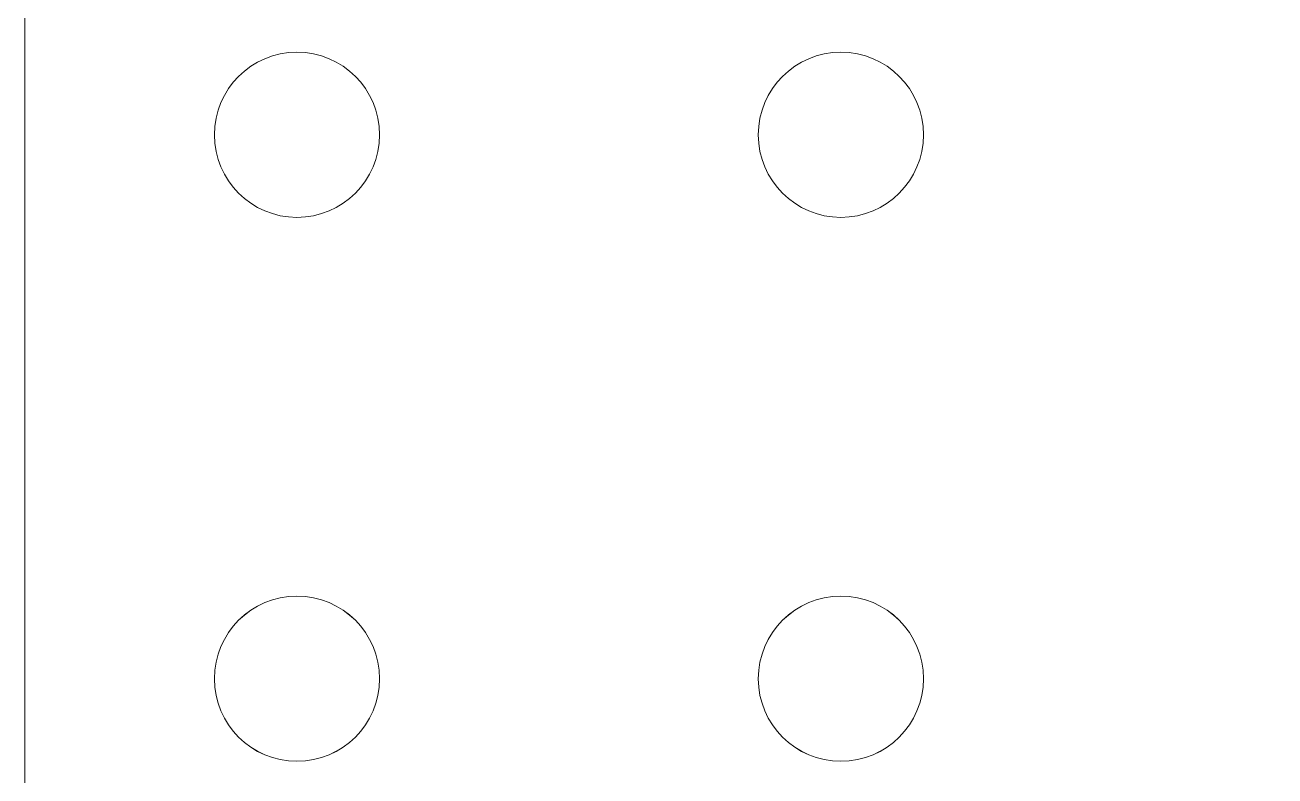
# Model space of a CAD drawing. Header units: centimetres. Extents: x -44.5 to 14.6, y -9.9 to 9.8.
# Drawn here: x -14.58 to -5.65, y -4.64 to 0.73 of the extents above; entities that cross this region are included whole.
import ezdxf

# ---------------------------------------------------------------- set-up
doc = ezdxf.new("R2010")
doc.units = ezdxf.units.CM
doc.header["$MEASUREMENT"] = 0
doc.layers.add('Layer 1', color=7, linetype='Continuous')

msp = doc.modelspace()

# ---------------------------------------------------------------- linework, layer by layer
at = {"layer": 'Layer 1', "color": 250, "lineweight": 20}
for points, knots in [([(-14.58223, -9.76841), (-14.58223, -9.76841), (4.84877, -9.76841), (4.84877, -9.76841), (4.84877, -9.76841), (4.84877, -9.76841), (4.84877, 9.66258), (4.84877, 9.66258), (4.84877, 9.66258), (4.84877, 9.66258), (-14.58223, 9.66258), (-14.58223, 9.66258), (-14.58223, 9.66258), (-14.58223, 9.66258), (-14.58223, -9.76841), (-14.58223, -9.76841), (-14.58223, -9.76841), (-14.58223, -9.76841), (-14.58223, -9.76841), (-14.58223, -9.76841)], [0, 0, 0, 0, 0.1666667, 0.1666667, 0.1666667, 0.1666667, 0.3333333, 0.3333333, 0.3333333, 0.3333333, 0.5, 0.5, 0.5, 0.5, 0.6666667, 0.6666667, 0.6666667, 0.6666667, 1, 1, 1, 1]), ([(-12.63912, 0.53558), (-12.96496, 0.53558), (-13.22911, 0.27143), (-13.22911, -0.05441), (-13.22911, -0.05441), (-13.22912, -0.38026), (-12.96496, -0.64441), (-12.63912, -0.64441), (-12.63912, -0.64441), (-12.31327, -0.64441), (-12.04912, -0.38026), (-12.04912, -0.05441), (-12.04912, -0.05441), (-12.04911, 0.27143), (-12.31327, 0.53558), (-12.63912, 0.53558)], [0, 0, 0, 0, 0.2, 0.2, 0.2, 0.2, 0.4, 0.4, 0.4, 0.4, 0.6, 0.6, 0.6, 0.6, 1, 1, 1, 1]), ([(-12.63912, 0.53558), (-12.96496, 0.53558), (-13.22911, 0.27143), (-13.22911, -0.05441), (-13.22911, -0.05441), (-13.22912, -0.38026), (-12.96496, -0.64441), (-12.63912, -0.64441), (-12.63912, -0.64441), (-12.31327, -0.64441), (-12.04912, -0.38026), (-12.04912, -0.05441), (-12.04912, -0.05441), (-12.04911, 0.27143), (-12.31327, 0.53558), (-12.63912, 0.53558)], [0, 0, 0, 0, 0.2, 0.2, 0.2, 0.2, 0.4, 0.4, 0.4, 0.4, 0.6, 0.6, 0.6, 0.6, 1, 1, 1, 1]), ([(-12.63912, 0.53558), (-12.96496, 0.53558), (-13.22911, 0.27143), (-13.22911, -0.05441), (-13.22911, -0.05441), (-13.22912, -0.38026), (-12.96496, -0.64441), (-12.63912, -0.64441), (-12.63912, -0.64441), (-12.31327, -0.64441), (-12.04912, -0.38026), (-12.04912, -0.05442), (-12.04912, -0.05442), (-12.04911, 0.27142), (-12.31327, 0.53558), (-12.63912, 0.53558)], [0, 0, 0, 0, 0.2, 0.2, 0.2, 0.2, 0.4, 0.4, 0.4, 0.4, 0.6, 0.6, 0.6, 0.6, 1, 1, 1, 1]), ([(-12.63912, 0.53558), (-12.96496, 0.53558), (-13.22911, 0.27142), (-13.22911, -0.05441), (-13.22911, -0.05441), (-13.22912, -0.38026), (-12.96496, -0.64441), (-12.63912, -0.64441), (-12.63912, -0.64441), (-12.31327, -0.64441), (-12.04912, -0.38026), (-12.04912, -0.05442), (-12.04912, -0.05442), (-12.04911, 0.27142), (-12.31327, 0.53558), (-12.63912, 0.53558)], [0, 0, 0, 0, 0.2, 0.2, 0.2, 0.2, 0.4, 0.4, 0.4, 0.4, 0.6, 0.6, 0.6, 0.6, 1, 1, 1, 1]), ([(-12.63912, 0.53557), (-12.96496, 0.53557), (-13.22911, 0.27142), (-13.22911, -0.05441), (-13.22911, -0.05441), (-13.22912, -0.38026), (-12.96496, -0.64441), (-12.63912, -0.64442), (-12.63912, -0.64442), (-12.31327, -0.64442), (-12.04912, -0.38027), (-12.04912, -0.05442), (-12.04912, -0.05442), (-12.04911, 0.27142), (-12.31327, 0.53557), (-12.63912, 0.53557)], [0, 0, 0, 0, 0.2, 0.2, 0.2, 0.2, 0.4, 0.4, 0.4, 0.4, 0.6, 0.6, 0.6, 0.6, 1, 1, 1, 1]), ([(-12.63912, 0.53557), (-12.96496, 0.53557), (-13.22911, 0.27142), (-13.22911, -0.05442), (-13.22911, -0.05442), (-13.22912, -0.38026), (-12.96496, -0.64442), (-12.63912, -0.64442), (-12.63912, -0.64442), (-12.31327, -0.64442), (-12.04912, -0.38027), (-12.04912, -0.05442), (-12.04912, -0.05442), (-12.04911, 0.27142), (-12.31327, 0.53557), (-12.63912, 0.53557)], [0, 0, 0, 0, 0.2, 0.2, 0.2, 0.2, 0.4, 0.4, 0.4, 0.4, 0.6, 0.6, 0.6, 0.6, 1, 1, 1, 1]), ([(-12.63912, 0.53557), (-12.96496, 0.53557), (-13.22911, 0.27142), (-13.22911, -0.05442), (-13.22911, -0.05442), (-13.22912, -0.38026), (-12.96496, -0.64442), (-12.63912, -0.64442), (-12.63912, -0.64442), (-12.31327, -0.64442), (-12.04912, -0.38027), (-12.04912, -0.05442), (-12.04912, -0.05442), (-12.04911, 0.27142), (-12.31327, 0.53557), (-12.63912, 0.53557)], [0, 0, 0, 0, 0.2, 0.2, 0.2, 0.2, 0.4, 0.4, 0.4, 0.4, 0.6, 0.6, 0.6, 0.6, 1, 1, 1, 1]), ([(-12.63912, 0.53557), (-12.96496, 0.53557), (-13.22911, 0.27142), (-13.22911, -0.05442), (-13.22911, -0.05442), (-13.22912, -0.38027), (-12.96496, -0.64442), (-12.63912, -0.64442), (-12.63912, -0.64442), (-12.31327, -0.64442), (-12.04912, -0.38027), (-12.04912, -0.05442), (-12.04912, -0.05442), (-12.04911, 0.27142), (-12.31327, 0.53557), (-12.63912, 0.53557)], [0, 0, 0, 0, 0.2, 0.2, 0.2, 0.2, 0.4, 0.4, 0.4, 0.4, 0.6, 0.6, 0.6, 0.6, 1, 1, 1, 1]), ([(-12.63912, 0.53557), (-12.96496, 0.53557), (-13.22911, 0.27142), (-13.22911, -0.05442), (-13.22911, -0.05442), (-13.22912, -0.38027), (-12.96496, -0.64442), (-12.63912, -0.64442), (-12.63912, -0.64442), (-12.31327, -0.64442), (-12.04912, -0.38027), (-12.04912, -0.05442), (-12.04912, -0.05442), (-12.04911, 0.27142), (-12.31327, 0.53557), (-12.63912, 0.53557)], [0, 0, 0, 0, 0.2, 0.2, 0.2, 0.2, 0.4, 0.4, 0.4, 0.4, 0.6, 0.6, 0.6, 0.6, 1, 1, 1, 1]), ([(-12.63912, 0.53557), (-12.96496, 0.53557), (-13.22911, 0.27142), (-13.22911, -0.05442), (-13.22911, -0.05442), (-13.22912, -0.38027), (-12.96496, -0.64442), (-12.63912, -0.64442), (-12.63912, -0.64442), (-12.31327, -0.64442), (-12.04912, -0.38027), (-12.04912, -0.05442), (-12.04912, -0.05442), (-12.04911, 0.27141), (-12.31327, 0.53557), (-12.63912, 0.53557)], [0, 0, 0, 0, 0.2, 0.2, 0.2, 0.2, 0.4, 0.4, 0.4, 0.4, 0.6, 0.6, 0.6, 0.6, 1, 1, 1, 1]), ([(-12.63912, 0.53557), (-12.96496, 0.53557), (-13.22911, 0.27142), (-13.22911, -0.05442), (-13.22911, -0.05442), (-13.22912, -0.38027), (-12.96496, -0.64442), (-12.63912, -0.64442), (-12.63912, -0.64442), (-12.31327, -0.64442), (-12.04912, -0.38027), (-12.04912, -0.05443), (-12.04912, -0.05443), (-12.04911, 0.27141), (-12.31327, 0.53557), (-12.63912, 0.53557)], [0, 0, 0, 0, 0.2, 0.2, 0.2, 0.2, 0.4, 0.4, 0.4, 0.4, 0.6, 0.6, 0.6, 0.6, 1, 1, 1, 1]), ([(-12.63912, 0.53557), (-12.96496, 0.53557), (-13.22911, 0.27141), (-13.22911, -0.05442), (-13.22911, -0.05442), (-13.22912, -0.38027), (-12.96496, -0.64442), (-12.63912, -0.64442), (-12.63912, -0.64442), (-12.31327, -0.64443), (-12.04912, -0.38027), (-12.04912, -0.05443), (-12.04912, -0.05443), (-12.04911, 0.27141), (-12.31327, 0.53557), (-12.63912, 0.53557)], [0, 0, 0, 0, 0.2, 0.2, 0.2, 0.2, 0.4, 0.4, 0.4, 0.4, 0.6, 0.6, 0.6, 0.6, 1, 1, 1, 1]), ([(-12.63912, 0.53556), (-12.96496, 0.53556), (-13.22911, 0.27141), (-13.22911, -0.05443), (-13.22911, -0.05443), (-13.22912, -0.38027), (-12.96496, -0.64443), (-12.63912, -0.64443), (-12.63912, -0.64443), (-12.31327, -0.64443), (-12.04912, -0.38028), (-12.04912, -0.05443), (-12.04912, -0.05443), (-12.04911, 0.27141), (-12.31327, 0.53556), (-12.63912, 0.53556)], [0, 0, 0, 0, 0.2, 0.2, 0.2, 0.2, 0.4, 0.4, 0.4, 0.4, 0.6, 0.6, 0.6, 0.6, 1, 1, 1, 1]), ([(-12.63912, 0.53556), (-12.96496, 0.53556), (-13.22911, 0.27141), (-13.22911, -0.05443), (-13.22911, -0.05443), (-13.22912, -0.38027), (-12.96496, -0.64443), (-12.63912, -0.64443), (-12.63912, -0.64443), (-12.31327, -0.64443), (-12.04912, -0.38028), (-12.04912, -0.05443), (-12.04912, -0.05443), (-12.04911, 0.27141), (-12.31327, 0.53556), (-12.63912, 0.53556)], [0, 0, 0, 0, 0.2, 0.2, 0.2, 0.2, 0.4, 0.4, 0.4, 0.4, 0.6, 0.6, 0.6, 0.6, 1, 1, 1, 1]), ([(-12.63912, 0.53556), (-12.96496, 0.53556), (-13.22911, 0.27141), (-13.22911, -0.05443), (-13.22911, -0.05443), (-13.22912, -0.38028), (-12.96496, -0.64443), (-12.63912, -0.64443), (-12.63912, -0.64443), (-12.31327, -0.64443), (-12.04912, -0.38028), (-12.04912, -0.05443), (-12.04912, -0.05443), (-12.04911, 0.27141), (-12.31327, 0.53556), (-12.63912, 0.53556)], [0, 0, 0, 0, 0.2, 0.2, 0.2, 0.2, 0.4, 0.4, 0.4, 0.4, 0.6, 0.6, 0.6, 0.6, 1, 1, 1, 1]), ([(-12.63912, 0.53556), (-12.96496, 0.53556), (-13.22911, 0.27141), (-13.22911, -0.05443), (-13.22911, -0.05443), (-13.22912, -0.38028), (-12.96496, -0.64443), (-12.63912, -0.64443), (-12.63912, -0.64443), (-12.31327, -0.64443), (-12.04912, -0.38028), (-12.04912, -0.05443), (-12.04912, -0.05443), (-12.04911, 0.27141), (-12.31327, 0.53556), (-12.63912, 0.53556)], [0, 0, 0, 0, 0.2, 0.2, 0.2, 0.2, 0.4, 0.4, 0.4, 0.4, 0.6, 0.6, 0.6, 0.6, 1, 1, 1, 1]), ([(-12.63912, 0.53556), (-12.96496, 0.53556), (-13.22911, 0.27141), (-13.22911, -0.05443), (-13.22911, -0.05443), (-13.22912, -0.38028), (-12.96496, -0.64443), (-12.63912, -0.64443), (-12.63912, -0.64443), (-12.31327, -0.64443), (-12.04912, -0.38028), (-12.04912, -0.05443), (-12.04912, -0.05443), (-12.04911, 0.27141), (-12.31327, 0.53556), (-12.63912, 0.53556)], [0, 0, 0, 0, 0.2, 0.2, 0.2, 0.2, 0.4, 0.4, 0.4, 0.4, 0.6, 0.6, 0.6, 0.6, 1, 1, 1, 1]), ([(-12.63912, 0.53556), (-12.96496, 0.53556), (-13.22911, 0.27141), (-13.22911, -0.05443), (-13.22911, -0.05443), (-13.22912, -0.38028), (-12.96496, -0.64443), (-12.63912, -0.64443), (-12.63912, -0.64443), (-12.31327, -0.64443), (-12.04912, -0.38028), (-12.04912, -0.05443), (-12.04912, -0.05443), (-12.04911, 0.2714), (-12.31327, 0.53556), (-12.63912, 0.53556)], [0, 0, 0, 0, 0.2, 0.2, 0.2, 0.2, 0.4, 0.4, 0.4, 0.4, 0.6, 0.6, 0.6, 0.6, 1, 1, 1, 1]), ([(-12.63912, 0.53556), (-12.96496, 0.53556), (-13.22911, 0.2714), (-13.22911, -0.05443), (-13.22911, -0.05443), (-13.22912, -0.38028), (-12.96496, -0.64443), (-12.63912, -0.64443), (-12.63912, -0.64443), (-12.31327, -0.64443), (-12.04912, -0.38028), (-12.04912, -0.05444), (-12.04912, -0.05444), (-12.04911, 0.2714), (-12.31327, 0.53556), (-12.63912, 0.53556)], [0, 0, 0, 0, 0.2, 0.2, 0.2, 0.2, 0.4, 0.4, 0.4, 0.4, 0.6, 0.6, 0.6, 0.6, 1, 1, 1, 1]), ([(-12.63912, 0.53555), (-12.96496, 0.53555), (-13.22911, 0.2714), (-13.22911, -0.05443), (-13.22911, -0.05443), (-13.22912, -0.38028), (-12.96496, -0.64443), (-12.63912, -0.64444), (-12.63912, -0.64444), (-12.31327, -0.64444), (-12.04912, -0.38029), (-12.04912, -0.05444), (-12.04912, -0.05444), (-12.04911, 0.2714), (-12.31327, 0.53555), (-12.63912, 0.53555)], [0, 0, 0, 0, 0.2, 0.2, 0.2, 0.2, 0.4, 0.4, 0.4, 0.4, 0.6, 0.6, 0.6, 0.6, 1, 1, 1, 1]), ([(-12.63912, 0.53555), (-12.96496, 0.53555), (-13.22911, 0.2714), (-13.22911, -0.05444), (-13.22911, -0.05444), (-13.22912, -0.38028), (-12.96496, -0.64444), (-12.63912, -0.64444), (-12.63912, -0.64444), (-12.31327, -0.64444), (-12.04912, -0.38029), (-12.04912, -0.05444), (-12.04912, -0.05444), (-12.04911, 0.2714), (-12.31327, 0.53555), (-12.63912, 0.53555)], [0, 0, 0, 0, 0.2, 0.2, 0.2, 0.2, 0.4, 0.4, 0.4, 0.4, 0.6, 0.6, 0.6, 0.6, 1, 1, 1, 1]), ([(-8.75292, 0.53558), (-9.07876, 0.53558), (-9.34291, 0.27143), (-9.34291, -0.05441), (-9.34291, -0.05441), (-9.34292, -0.38026), (-9.07876, -0.64441), (-8.75292, -0.64441), (-8.75292, -0.64441), (-8.42707, -0.64441), (-8.16292, -0.38026), (-8.16292, -0.05441), (-8.16292, -0.05441), (-8.16291, 0.27143), (-8.42707, 0.53558), (-8.75292, 0.53558)], [0, 0, 0, 0, 0.2, 0.2, 0.2, 0.2, 0.4, 0.4, 0.4, 0.4, 0.6, 0.6, 0.6, 0.6, 1, 1, 1, 1]), ([(-8.75292, 0.53558), (-9.07876, 0.53558), (-9.34291, 0.27143), (-9.34291, -0.05441), (-9.34291, -0.05441), (-9.34292, -0.38026), (-9.07876, -0.64441), (-8.75292, -0.64441), (-8.75292, -0.64441), (-8.42707, -0.64441), (-8.16292, -0.38026), (-8.16292, -0.05441), (-8.16292, -0.05441), (-8.16291, 0.27143), (-8.42707, 0.53558), (-8.75292, 0.53558)], [0, 0, 0, 0, 0.2, 0.2, 0.2, 0.2, 0.4, 0.4, 0.4, 0.4, 0.6, 0.6, 0.6, 0.6, 1, 1, 1, 1]), ([(-8.75292, 0.53558), (-9.07876, 0.53558), (-9.34291, 0.27143), (-9.34291, -0.05441), (-9.34291, -0.05441), (-9.34292, -0.38026), (-9.07876, -0.64441), (-8.75292, -0.64441), (-8.75292, -0.64441), (-8.42707, -0.64441), (-8.16292, -0.38026), (-8.16292, -0.05442), (-8.16292, -0.05442), (-8.16291, 0.27142), (-8.42707, 0.53558), (-8.75292, 0.53558)], [0, 0, 0, 0, 0.2, 0.2, 0.2, 0.2, 0.4, 0.4, 0.4, 0.4, 0.6, 0.6, 0.6, 0.6, 1, 1, 1, 1]), ([(-8.75292, 0.53558), (-9.07876, 0.53558), (-9.34291, 0.27142), (-9.34291, -0.05441), (-9.34291, -0.05441), (-9.34292, -0.38026), (-9.07876, -0.64441), (-8.75292, -0.64441), (-8.75292, -0.64441), (-8.42707, -0.64441), (-8.16292, -0.38026), (-8.16292, -0.05442), (-8.16292, -0.05442), (-8.16291, 0.27142), (-8.42707, 0.53558), (-8.75292, 0.53558)], [0, 0, 0, 0, 0.2, 0.2, 0.2, 0.2, 0.4, 0.4, 0.4, 0.4, 0.6, 0.6, 0.6, 0.6, 1, 1, 1, 1]), ([(-8.75292, 0.53557), (-9.07876, 0.53557), (-9.34291, 0.27142), (-9.34291, -0.05441), (-9.34291, -0.05441), (-9.34292, -0.38026), (-9.07876, -0.64441), (-8.75292, -0.64442), (-8.75292, -0.64442), (-8.42707, -0.64442), (-8.16292, -0.38027), (-8.16292, -0.05442), (-8.16292, -0.05442), (-8.16291, 0.27142), (-8.42707, 0.53557), (-8.75292, 0.53557)], [0, 0, 0, 0, 0.2, 0.2, 0.2, 0.2, 0.4, 0.4, 0.4, 0.4, 0.6, 0.6, 0.6, 0.6, 1, 1, 1, 1]), ([(-8.75292, 0.53557), (-9.07876, 0.53557), (-9.34291, 0.27142), (-9.34291, -0.05442), (-9.34291, -0.05442), (-9.34292, -0.38026), (-9.07876, -0.64442), (-8.75292, -0.64442), (-8.75292, -0.64442), (-8.42707, -0.64442), (-8.16292, -0.38027), (-8.16292, -0.05442), (-8.16292, -0.05442), (-8.16291, 0.27142), (-8.42707, 0.53557), (-8.75292, 0.53557)], [0, 0, 0, 0, 0.2, 0.2, 0.2, 0.2, 0.4, 0.4, 0.4, 0.4, 0.6, 0.6, 0.6, 0.6, 1, 1, 1, 1]), ([(-8.75292, 0.53557), (-9.07876, 0.53557), (-9.34291, 0.27142), (-9.34291, -0.05442), (-9.34291, -0.05442), (-9.34292, -0.38026), (-9.07876, -0.64442), (-8.75292, -0.64442), (-8.75292, -0.64442), (-8.42707, -0.64442), (-8.16292, -0.38027), (-8.16292, -0.05442), (-8.16292, -0.05442), (-8.16291, 0.27142), (-8.42707, 0.53557), (-8.75292, 0.53557)], [0, 0, 0, 0, 0.2, 0.2, 0.2, 0.2, 0.4, 0.4, 0.4, 0.4, 0.6, 0.6, 0.6, 0.6, 1, 1, 1, 1]), ([(-8.75292, 0.53557), (-9.07876, 0.53557), (-9.34291, 0.27142), (-9.34291, -0.05442), (-9.34291, -0.05442), (-9.34292, -0.38027), (-9.07876, -0.64442), (-8.75292, -0.64442), (-8.75292, -0.64442), (-8.42707, -0.64442), (-8.16292, -0.38027), (-8.16292, -0.05442), (-8.16292, -0.05442), (-8.16291, 0.27142), (-8.42707, 0.53557), (-8.75292, 0.53557)], [0, 0, 0, 0, 0.2, 0.2, 0.2, 0.2, 0.4, 0.4, 0.4, 0.4, 0.6, 0.6, 0.6, 0.6, 1, 1, 1, 1]), ([(-8.75292, 0.53557), (-9.07876, 0.53557), (-9.34291, 0.27142), (-9.34291, -0.05442), (-9.34291, -0.05442), (-9.34292, -0.38027), (-9.07876, -0.64442), (-8.75292, -0.64442), (-8.75292, -0.64442), (-8.42707, -0.64442), (-8.16292, -0.38027), (-8.16292, -0.05442), (-8.16292, -0.05442), (-8.16291, 0.27142), (-8.42707, 0.53557), (-8.75292, 0.53557)], [0, 0, 0, 0, 0.2, 0.2, 0.2, 0.2, 0.4, 0.4, 0.4, 0.4, 0.6, 0.6, 0.6, 0.6, 1, 1, 1, 1]), ([(-8.75292, 0.53557), (-9.07876, 0.53557), (-9.34291, 0.27142), (-9.34291, -0.05442), (-9.34291, -0.05442), (-9.34292, -0.38027), (-9.07876, -0.64442), (-8.75292, -0.64442), (-8.75292, -0.64442), (-8.42707, -0.64442), (-8.16292, -0.38027), (-8.16292, -0.05442), (-8.16292, -0.05442), (-8.16291, 0.27141), (-8.42707, 0.53557), (-8.75292, 0.53557)], [0, 0, 0, 0, 0.2, 0.2, 0.2, 0.2, 0.4, 0.4, 0.4, 0.4, 0.6, 0.6, 0.6, 0.6, 1, 1, 1, 1]), ([(-8.75292, 0.53557), (-9.07876, 0.53557), (-9.34291, 0.27142), (-9.34291, -0.05442), (-9.34291, -0.05442), (-9.34292, -0.38027), (-9.07876, -0.64442), (-8.75292, -0.64442), (-8.75292, -0.64442), (-8.42707, -0.64442), (-8.16292, -0.38027), (-8.16292, -0.05443), (-8.16292, -0.05443), (-8.16291, 0.27141), (-8.42707, 0.53557), (-8.75292, 0.53557)], [0, 0, 0, 0, 0.2, 0.2, 0.2, 0.2, 0.4, 0.4, 0.4, 0.4, 0.6, 0.6, 0.6, 0.6, 1, 1, 1, 1]), ([(-8.75292, 0.53557), (-9.07876, 0.53557), (-9.34291, 0.27141), (-9.34291, -0.05442), (-9.34291, -0.05442), (-9.34292, -0.38027), (-9.07876, -0.64442), (-8.75292, -0.64442), (-8.75292, -0.64442), (-8.42707, -0.64443), (-8.16292, -0.38027), (-8.16292, -0.05443), (-8.16292, -0.05443), (-8.16291, 0.27141), (-8.42707, 0.53557), (-8.75292, 0.53557)], [0, 0, 0, 0, 0.2, 0.2, 0.2, 0.2, 0.4, 0.4, 0.4, 0.4, 0.6, 0.6, 0.6, 0.6, 1, 1, 1, 1]), ([(-8.75292, 0.53556), (-9.07876, 0.53556), (-9.34291, 0.27141), (-9.34291, -0.05443), (-9.34291, -0.05443), (-9.34292, -0.38027), (-9.07876, -0.64443), (-8.75292, -0.64443), (-8.75292, -0.64443), (-8.42707, -0.64443), (-8.16292, -0.38028), (-8.16292, -0.05443), (-8.16292, -0.05443), (-8.16291, 0.27141), (-8.42707, 0.53556), (-8.75292, 0.53556)], [0, 0, 0, 0, 0.2, 0.2, 0.2, 0.2, 0.4, 0.4, 0.4, 0.4, 0.6, 0.6, 0.6, 0.6, 1, 1, 1, 1]), ([(-8.75292, 0.53556), (-9.07876, 0.53556), (-9.34291, 0.27141), (-9.34291, -0.05443), (-9.34291, -0.05443), (-9.34292, -0.38027), (-9.07876, -0.64443), (-8.75292, -0.64443), (-8.75292, -0.64443), (-8.42707, -0.64443), (-8.16292, -0.38028), (-8.16292, -0.05443), (-8.16292, -0.05443), (-8.16291, 0.27141), (-8.42707, 0.53556), (-8.75292, 0.53556)], [0, 0, 0, 0, 0.2, 0.2, 0.2, 0.2, 0.4, 0.4, 0.4, 0.4, 0.6, 0.6, 0.6, 0.6, 1, 1, 1, 1]), ([(-8.75292, 0.53556), (-9.07876, 0.53556), (-9.34291, 0.27141), (-9.34291, -0.05443), (-9.34291, -0.05443), (-9.34292, -0.38028), (-9.07876, -0.64443), (-8.75292, -0.64443), (-8.75292, -0.64443), (-8.42707, -0.64443), (-8.16292, -0.38028), (-8.16292, -0.05443), (-8.16292, -0.05443), (-8.16291, 0.27141), (-8.42707, 0.53556), (-8.75292, 0.53556)], [0, 0, 0, 0, 0.2, 0.2, 0.2, 0.2, 0.4, 0.4, 0.4, 0.4, 0.6, 0.6, 0.6, 0.6, 1, 1, 1, 1]), ([(-8.75292, 0.53556), (-9.07876, 0.53556), (-9.34291, 0.27141), (-9.34291, -0.05443), (-9.34291, -0.05443), (-9.34292, -0.38028), (-9.07876, -0.64443), (-8.75292, -0.64443), (-8.75292, -0.64443), (-8.42707, -0.64443), (-8.16292, -0.38028), (-8.16292, -0.05443), (-8.16292, -0.05443), (-8.16291, 0.27141), (-8.42707, 0.53556), (-8.75292, 0.53556)], [0, 0, 0, 0, 0.2, 0.2, 0.2, 0.2, 0.4, 0.4, 0.4, 0.4, 0.6, 0.6, 0.6, 0.6, 1, 1, 1, 1]), ([(-8.75292, 0.53556), (-9.07876, 0.53556), (-9.34291, 0.27141), (-9.34291, -0.05443), (-9.34291, -0.05443), (-9.34292, -0.38028), (-9.07876, -0.64443), (-8.75292, -0.64443), (-8.75292, -0.64443), (-8.42707, -0.64443), (-8.16292, -0.38028), (-8.16292, -0.05443), (-8.16292, -0.05443), (-8.16291, 0.27141), (-8.42707, 0.53556), (-8.75292, 0.53556)], [0, 0, 0, 0, 0.2, 0.2, 0.2, 0.2, 0.4, 0.4, 0.4, 0.4, 0.6, 0.6, 0.6, 0.6, 1, 1, 1, 1]), ([(-8.75292, 0.53556), (-9.07876, 0.53556), (-9.34291, 0.27141), (-9.34291, -0.05443), (-9.34291, -0.05443), (-9.34292, -0.38028), (-9.07876, -0.64443), (-8.75292, -0.64443), (-8.75292, -0.64443), (-8.42707, -0.64443), (-8.16292, -0.38028), (-8.16292, -0.05443), (-8.16292, -0.05443), (-8.16291, 0.2714), (-8.42707, 0.53556), (-8.75292, 0.53556)], [0, 0, 0, 0, 0.2, 0.2, 0.2, 0.2, 0.4, 0.4, 0.4, 0.4, 0.6, 0.6, 0.6, 0.6, 1, 1, 1, 1]), ([(-8.75292, 0.53556), (-9.07876, 0.53556), (-9.34291, 0.2714), (-9.34291, -0.05443), (-9.34291, -0.05443), (-9.34292, -0.38028), (-9.07876, -0.64443), (-8.75292, -0.64443), (-8.75292, -0.64443), (-8.42707, -0.64443), (-8.16292, -0.38028), (-8.16292, -0.05444), (-8.16292, -0.05444), (-8.16291, 0.2714), (-8.42707, 0.53556), (-8.75292, 0.53556)], [0, 0, 0, 0, 0.2, 0.2, 0.2, 0.2, 0.4, 0.4, 0.4, 0.4, 0.6, 0.6, 0.6, 0.6, 1, 1, 1, 1]), ([(-8.75292, 0.53555), (-9.07876, 0.53555), (-9.34291, 0.2714), (-9.34291, -0.05443), (-9.34291, -0.05443), (-9.34292, -0.38028), (-9.07876, -0.64443), (-8.75292, -0.64444), (-8.75292, -0.64444), (-8.42707, -0.64444), (-8.16292, -0.38029), (-8.16292, -0.05444), (-8.16292, -0.05444), (-8.16291, 0.2714), (-8.42707, 0.53555), (-8.75292, 0.53555)], [0, 0, 0, 0, 0.2, 0.2, 0.2, 0.2, 0.4, 0.4, 0.4, 0.4, 0.6, 0.6, 0.6, 0.6, 1, 1, 1, 1]), ([(-8.75292, 0.53555), (-9.07876, 0.53555), (-9.34291, 0.2714), (-9.34291, -0.05444), (-9.34291, -0.05444), (-9.34292, -0.38028), (-9.07876, -0.64444), (-8.75292, -0.64444), (-8.75292, -0.64444), (-8.42707, -0.64444), (-8.16292, -0.38029), (-8.16292, -0.05444), (-8.16292, -0.05444), (-8.16291, 0.2714), (-8.42707, 0.53555), (-8.75292, 0.53555)], [0, 0, 0, 0, 0.2, 0.2, 0.2, 0.2, 0.4, 0.4, 0.4, 0.4, 0.6, 0.6, 0.6, 0.6, 1, 1, 1, 1]), ([(-12.63912, -3.35061), (-12.96496, -3.35061), (-13.22911, -3.61476), (-13.22911, -3.94061), (-13.22911, -3.94061), (-13.22912, -4.26646), (-12.96496, -4.53061), (-12.63912, -4.53061), (-12.63912, -4.53061), (-12.31327, -4.53061), (-12.04912, -4.26646), (-12.04912, -3.94061), (-12.04912, -3.94061), (-12.04911, -3.61476), (-12.31327, -3.35061), (-12.63912, -3.35061)], [0, 0, 0, 0, 0.2, 0.2, 0.2, 0.2, 0.4, 0.4, 0.4, 0.4, 0.6, 0.6, 0.6, 0.6, 1, 1, 1, 1]), ([(-12.63912, -3.35061), (-12.96496, -3.35061), (-13.22911, -3.61476), (-13.22911, -3.94061), (-13.22911, -3.94061), (-13.22912, -4.26646), (-12.96496, -4.53061), (-12.63912, -4.53061), (-12.63912, -4.53061), (-12.31327, -4.53061), (-12.04912, -4.26646), (-12.04912, -3.94061), (-12.04912, -3.94061), (-12.04911, -3.61476), (-12.31327, -3.35061), (-12.63912, -3.35061)], [0, 0, 0, 0, 0.2, 0.2, 0.2, 0.2, 0.4, 0.4, 0.4, 0.4, 0.6, 0.6, 0.6, 0.6, 1, 1, 1, 1]), ([(-12.63912, -3.35061), (-12.96496, -3.35061), (-13.22911, -3.61476), (-13.22911, -3.94061), (-13.22911, -3.94061), (-13.22912, -4.26646), (-12.96496, -4.53061), (-12.63912, -4.53061), (-12.63912, -4.53061), (-12.31327, -4.53061), (-12.04912, -4.26646), (-12.04912, -3.94062), (-12.04912, -3.94062), (-12.04911, -3.61477), (-12.31327, -3.35061), (-12.63912, -3.35061)], [0, 0, 0, 0, 0.2, 0.2, 0.2, 0.2, 0.4, 0.4, 0.4, 0.4, 0.6, 0.6, 0.6, 0.6, 1, 1, 1, 1]), ([(-12.63912, -3.35061), (-12.96496, -3.35061), (-13.22911, -3.61477), (-13.22911, -3.94061), (-13.22911, -3.94061), (-13.22912, -4.26646), (-12.96496, -4.53061), (-12.63912, -4.53061), (-12.63912, -4.53061), (-12.31327, -4.53061), (-12.04912, -4.26646), (-12.04912, -3.94062), (-12.04912, -3.94062), (-12.04911, -3.61477), (-12.31327, -3.35061), (-12.63912, -3.35061)], [0, 0, 0, 0, 0.2, 0.2, 0.2, 0.2, 0.4, 0.4, 0.4, 0.4, 0.6, 0.6, 0.6, 0.6, 1, 1, 1, 1]), ([(-12.63912, -3.35062), (-12.96496, -3.35062), (-13.22911, -3.61477), (-13.22911, -3.94061), (-13.22911, -3.94061), (-13.22912, -4.26646), (-12.96496, -4.53061), (-12.63912, -4.53062), (-12.63912, -4.53062), (-12.31327, -4.53062), (-12.04912, -4.26647), (-12.04912, -3.94062), (-12.04912, -3.94062), (-12.04911, -3.61477), (-12.31327, -3.35062), (-12.63912, -3.35062)], [0, 0, 0, 0, 0.2, 0.2, 0.2, 0.2, 0.4, 0.4, 0.4, 0.4, 0.6, 0.6, 0.6, 0.6, 1, 1, 1, 1]), ([(-12.63912, -3.35062), (-12.96496, -3.35062), (-13.22911, -3.61477), (-13.22911, -3.94062), (-13.22911, -3.94062), (-13.22912, -4.26646), (-12.96496, -4.53062), (-12.63912, -4.53062), (-12.63912, -4.53062), (-12.31327, -4.53062), (-12.04912, -4.26647), (-12.04912, -3.94062), (-12.04912, -3.94062), (-12.04911, -3.61477), (-12.31327, -3.35062), (-12.63912, -3.35062)], [0, 0, 0, 0, 0.2, 0.2, 0.2, 0.2, 0.4, 0.4, 0.4, 0.4, 0.6, 0.6, 0.6, 0.6, 1, 1, 1, 1]), ([(-12.63912, -3.35062), (-12.96496, -3.35062), (-13.22911, -3.61477), (-13.22911, -3.94062), (-13.22911, -3.94062), (-13.22912, -4.26646), (-12.96496, -4.53062), (-12.63912, -4.53062), (-12.63912, -4.53062), (-12.31327, -4.53062), (-12.04912, -4.26647), (-12.04912, -3.94062), (-12.04912, -3.94062), (-12.04911, -3.61477), (-12.31327, -3.35062), (-12.63912, -3.35062)], [0, 0, 0, 0, 0.2, 0.2, 0.2, 0.2, 0.4, 0.4, 0.4, 0.4, 0.6, 0.6, 0.6, 0.6, 1, 1, 1, 1]), ([(-12.63912, -3.35062), (-12.96496, -3.35062), (-13.22911, -3.61477), (-13.22911, -3.94062), (-13.22911, -3.94062), (-13.22912, -4.26647), (-12.96496, -4.53062), (-12.63912, -4.53062), (-12.63912, -4.53062), (-12.31327, -4.53062), (-12.04912, -4.26647), (-12.04912, -3.94062), (-12.04912, -3.94062), (-12.04911, -3.61477), (-12.31327, -3.35062), (-12.63912, -3.35062)], [0, 0, 0, 0, 0.2, 0.2, 0.2, 0.2, 0.4, 0.4, 0.4, 0.4, 0.6, 0.6, 0.6, 0.6, 1, 1, 1, 1]), ([(-12.63912, -3.35062), (-12.96496, -3.35062), (-13.22911, -3.61477), (-13.22911, -3.94062), (-13.22911, -3.94062), (-13.22912, -4.26647), (-12.96496, -4.53062), (-12.63912, -4.53062), (-12.63912, -4.53062), (-12.31327, -4.53062), (-12.04912, -4.26647), (-12.04912, -3.94062), (-12.04912, -3.94062), (-12.04911, -3.61477), (-12.31327, -3.35062), (-12.63912, -3.35062)], [0, 0, 0, 0, 0.2, 0.2, 0.2, 0.2, 0.4, 0.4, 0.4, 0.4, 0.6, 0.6, 0.6, 0.6, 1, 1, 1, 1]), ([(-12.63912, -3.35062), (-12.96496, -3.35062), (-13.22911, -3.61477), (-13.22911, -3.94062), (-13.22911, -3.94062), (-13.22912, -4.26647), (-12.96496, -4.53062), (-12.63912, -4.53062), (-12.63912, -4.53062), (-12.31327, -4.53062), (-12.04912, -4.26647), (-12.04912, -3.94062), (-12.04912, -3.94062), (-12.04911, -3.61478), (-12.31327, -3.35062), (-12.63912, -3.35062)], [0, 0, 0, 0, 0.2, 0.2, 0.2, 0.2, 0.4, 0.4, 0.4, 0.4, 0.6, 0.6, 0.6, 0.6, 1, 1, 1, 1]), ([(-12.63912, -3.35062), (-12.96496, -3.35062), (-13.22911, -3.61477), (-13.22911, -3.94062), (-13.22911, -3.94062), (-13.22912, -4.26647), (-12.96496, -4.53062), (-12.63912, -4.53062), (-12.63912, -4.53062), (-12.31327, -4.53062), (-12.04912, -4.26647), (-12.04912, -3.94063), (-12.04912, -3.94063), (-12.04911, -3.61478), (-12.31327, -3.35062), (-12.63912, -3.35062)], [0, 0, 0, 0, 0.2, 0.2, 0.2, 0.2, 0.4, 0.4, 0.4, 0.4, 0.6, 0.6, 0.6, 0.6, 1, 1, 1, 1]), ([(-12.63912, -3.35062), (-12.96496, -3.35062), (-13.22911, -3.61478), (-13.22911, -3.94062), (-13.22911, -3.94062), (-13.22912, -4.26647), (-12.96496, -4.53062), (-12.63912, -4.53062), (-12.63912, -4.53062), (-12.31327, -4.53063), (-12.04912, -4.26647), (-12.04912, -3.94063), (-12.04912, -3.94063), (-12.04911, -3.61478), (-12.31327, -3.35062), (-12.63912, -3.35062)], [0, 0, 0, 0, 0.2, 0.2, 0.2, 0.2, 0.4, 0.4, 0.4, 0.4, 0.6, 0.6, 0.6, 0.6, 1, 1, 1, 1]), ([(-12.63912, -3.35063), (-12.96496, -3.35063), (-13.22911, -3.61478), (-13.22911, -3.94063), (-13.22911, -3.94063), (-13.22912, -4.26647), (-12.96496, -4.53063), (-12.63912, -4.53063), (-12.63912, -4.53063), (-12.31327, -4.53063), (-12.04912, -4.26648), (-12.04912, -3.94063), (-12.04912, -3.94063), (-12.04911, -3.61478), (-12.31327, -3.35063), (-12.63912, -3.35063)], [0, 0, 0, 0, 0.2, 0.2, 0.2, 0.2, 0.4, 0.4, 0.4, 0.4, 0.6, 0.6, 0.6, 0.6, 1, 1, 1, 1]), ([(-12.63912, -3.35063), (-12.96496, -3.35063), (-13.22911, -3.61478), (-13.22911, -3.94063), (-13.22911, -3.94063), (-13.22912, -4.26647), (-12.96496, -4.53063), (-12.63912, -4.53063), (-12.63912, -4.53063), (-12.31327, -4.53063), (-12.04912, -4.26648), (-12.04912, -3.94063), (-12.04912, -3.94063), (-12.04911, -3.61478), (-12.31327, -3.35063), (-12.63912, -3.35063)], [0, 0, 0, 0, 0.2, 0.2, 0.2, 0.2, 0.4, 0.4, 0.4, 0.4, 0.6, 0.6, 0.6, 0.6, 1, 1, 1, 1]), ([(-12.63912, -3.35063), (-12.96496, -3.35063), (-13.22911, -3.61478), (-13.22911, -3.94063), (-13.22911, -3.94063), (-13.22912, -4.26648), (-12.96496, -4.53063), (-12.63912, -4.53063), (-12.63912, -4.53063), (-12.31327, -4.53063), (-12.04912, -4.26648), (-12.04912, -3.94063), (-12.04912, -3.94063), (-12.04911, -3.61478), (-12.31327, -3.35063), (-12.63912, -3.35063)], [0, 0, 0, 0, 0.2, 0.2, 0.2, 0.2, 0.4, 0.4, 0.4, 0.4, 0.6, 0.6, 0.6, 0.6, 1, 1, 1, 1]), ([(-12.63912, -3.35063), (-12.96496, -3.35063), (-13.22911, -3.61478), (-13.22911, -3.94063), (-13.22911, -3.94063), (-13.22912, -4.26648), (-12.96496, -4.53063), (-12.63912, -4.53063), (-12.63912, -4.53063), (-12.31327, -4.53063), (-12.04912, -4.26648), (-12.04912, -3.94063), (-12.04912, -3.94063), (-12.04911, -3.61478), (-12.31327, -3.35063), (-12.63912, -3.35063)], [0, 0, 0, 0, 0.2, 0.2, 0.2, 0.2, 0.4, 0.4, 0.4, 0.4, 0.6, 0.6, 0.6, 0.6, 1, 1, 1, 1]), ([(-12.63912, -3.35063), (-12.96496, -3.35063), (-13.22911, -3.61478), (-13.22911, -3.94063), (-13.22911, -3.94063), (-13.22912, -4.26648), (-12.96496, -4.53063), (-12.63912, -4.53063), (-12.63912, -4.53063), (-12.31327, -4.53063), (-12.04912, -4.26648), (-12.04912, -3.94063), (-12.04912, -3.94063), (-12.04911, -3.61478), (-12.31327, -3.35063), (-12.63912, -3.35063)], [0, 0, 0, 0, 0.2, 0.2, 0.2, 0.2, 0.4, 0.4, 0.4, 0.4, 0.6, 0.6, 0.6, 0.6, 1, 1, 1, 1]), ([(-12.63912, -3.35063), (-12.96496, -3.35063), (-13.22911, -3.61478), (-13.22911, -3.94063), (-13.22911, -3.94063), (-13.22912, -4.26648), (-12.96496, -4.53063), (-12.63912, -4.53063), (-12.63912, -4.53063), (-12.31327, -4.53063), (-12.04912, -4.26648), (-12.04912, -3.94063), (-12.04912, -3.94063), (-12.04911, -3.61479), (-12.31327, -3.35063), (-12.63912, -3.35063)], [0, 0, 0, 0, 0.2, 0.2, 0.2, 0.2, 0.4, 0.4, 0.4, 0.4, 0.6, 0.6, 0.6, 0.6, 1, 1, 1, 1]), ([(-12.63912, -3.35063), (-12.96496, -3.35063), (-13.22911, -3.61479), (-13.22911, -3.94063), (-13.22911, -3.94063), (-13.22912, -4.26648), (-12.96496, -4.53063), (-12.63912, -4.53063), (-12.63912, -4.53063), (-12.31327, -4.53063), (-12.04912, -4.26648), (-12.04912, -3.94064), (-12.04912, -3.94064), (-12.04911, -3.61479), (-12.31327, -3.35063), (-12.63912, -3.35063)], [0, 0, 0, 0, 0.2, 0.2, 0.2, 0.2, 0.4, 0.4, 0.4, 0.4, 0.6, 0.6, 0.6, 0.6, 1, 1, 1, 1]), ([(-12.63912, -3.35064), (-12.96496, -3.35064), (-13.22911, -3.61479), (-13.22911, -3.94063), (-13.22911, -3.94063), (-13.22912, -4.26648), (-12.96496, -4.53063), (-12.63912, -4.53064), (-12.63912, -4.53064), (-12.31327, -4.53064), (-12.04912, -4.26649), (-12.04912, -3.94064), (-12.04912, -3.94064), (-12.04911, -3.61479), (-12.31327, -3.35064), (-12.63912, -3.35064)], [0, 0, 0, 0, 0.2, 0.2, 0.2, 0.2, 0.4, 0.4, 0.4, 0.4, 0.6, 0.6, 0.6, 0.6, 1, 1, 1, 1]), ([(-12.63912, -3.35064), (-12.96496, -3.35064), (-13.22911, -3.61479), (-13.22911, -3.94064), (-13.22911, -3.94064), (-13.22912, -4.26648), (-12.96496, -4.53064), (-12.63912, -4.53064), (-12.63912, -4.53064), (-12.31327, -4.53064), (-12.04912, -4.26649), (-12.04912, -3.94064), (-12.04912, -3.94064), (-12.04911, -3.61479), (-12.31327, -3.35064), (-12.63912, -3.35064)], [0, 0, 0, 0, 0.2, 0.2, 0.2, 0.2, 0.4, 0.4, 0.4, 0.4, 0.6, 0.6, 0.6, 0.6, 1, 1, 1, 1]), ([(-8.75292, -3.35061), (-9.07876, -3.35061), (-9.34291, -3.61476), (-9.34291, -3.94061), (-9.34291, -3.94061), (-9.34292, -4.26646), (-9.07876, -4.53061), (-8.75292, -4.53061), (-8.75292, -4.53061), (-8.42707, -4.53061), (-8.16292, -4.26646), (-8.16292, -3.94061), (-8.16292, -3.94061), (-8.16291, -3.61476), (-8.42707, -3.35061), (-8.75292, -3.35061)], [0, 0, 0, 0, 0.2, 0.2, 0.2, 0.2, 0.4, 0.4, 0.4, 0.4, 0.6, 0.6, 0.6, 0.6, 1, 1, 1, 1]), ([(-8.75292, -3.35061), (-9.07876, -3.35061), (-9.34291, -3.61476), (-9.34291, -3.94061), (-9.34291, -3.94061), (-9.34292, -4.26646), (-9.07876, -4.53061), (-8.75292, -4.53061), (-8.75292, -4.53061), (-8.42707, -4.53061), (-8.16292, -4.26646), (-8.16292, -3.94061), (-8.16292, -3.94061), (-8.16291, -3.61476), (-8.42707, -3.35061), (-8.75292, -3.35061)], [0, 0, 0, 0, 0.2, 0.2, 0.2, 0.2, 0.4, 0.4, 0.4, 0.4, 0.6, 0.6, 0.6, 0.6, 1, 1, 1, 1]), ([(-8.75292, -3.35061), (-9.07876, -3.35061), (-9.34291, -3.61476), (-9.34291, -3.94061), (-9.34291, -3.94061), (-9.34292, -4.26646), (-9.07876, -4.53061), (-8.75292, -4.53061), (-8.75292, -4.53061), (-8.42707, -4.53061), (-8.16292, -4.26646), (-8.16292, -3.94062), (-8.16292, -3.94062), (-8.16291, -3.61477), (-8.42707, -3.35061), (-8.75292, -3.35061)], [0, 0, 0, 0, 0.2, 0.2, 0.2, 0.2, 0.4, 0.4, 0.4, 0.4, 0.6, 0.6, 0.6, 0.6, 1, 1, 1, 1]), ([(-8.75292, -3.35061), (-9.07876, -3.35061), (-9.34291, -3.61477), (-9.34291, -3.94061), (-9.34291, -3.94061), (-9.34292, -4.26646), (-9.07876, -4.53061), (-8.75292, -4.53061), (-8.75292, -4.53061), (-8.42707, -4.53061), (-8.16292, -4.26646), (-8.16292, -3.94062), (-8.16292, -3.94062), (-8.16291, -3.61477), (-8.42707, -3.35061), (-8.75292, -3.35061)], [0, 0, 0, 0, 0.2, 0.2, 0.2, 0.2, 0.4, 0.4, 0.4, 0.4, 0.6, 0.6, 0.6, 0.6, 1, 1, 1, 1]), ([(-8.75292, -3.35062), (-9.07876, -3.35062), (-9.34291, -3.61477), (-9.34291, -3.94061), (-9.34291, -3.94061), (-9.34292, -4.26646), (-9.07876, -4.53061), (-8.75292, -4.53062), (-8.75292, -4.53062), (-8.42707, -4.53062), (-8.16292, -4.26647), (-8.16292, -3.94062), (-8.16292, -3.94062), (-8.16291, -3.61477), (-8.42707, -3.35062), (-8.75292, -3.35062)], [0, 0, 0, 0, 0.2, 0.2, 0.2, 0.2, 0.4, 0.4, 0.4, 0.4, 0.6, 0.6, 0.6, 0.6, 1, 1, 1, 1]), ([(-8.75292, -3.35062), (-9.07876, -3.35062), (-9.34291, -3.61477), (-9.34291, -3.94062), (-9.34291, -3.94062), (-9.34292, -4.26646), (-9.07876, -4.53062), (-8.75292, -4.53062), (-8.75292, -4.53062), (-8.42707, -4.53062), (-8.16292, -4.26647), (-8.16292, -3.94062), (-8.16292, -3.94062), (-8.16291, -3.61477), (-8.42707, -3.35062), (-8.75292, -3.35062)], [0, 0, 0, 0, 0.2, 0.2, 0.2, 0.2, 0.4, 0.4, 0.4, 0.4, 0.6, 0.6, 0.6, 0.6, 1, 1, 1, 1]), ([(-8.75292, -3.35062), (-9.07876, -3.35062), (-9.34291, -3.61477), (-9.34291, -3.94062), (-9.34291, -3.94062), (-9.34292, -4.26646), (-9.07876, -4.53062), (-8.75292, -4.53062), (-8.75292, -4.53062), (-8.42707, -4.53062), (-8.16292, -4.26647), (-8.16292, -3.94062), (-8.16292, -3.94062), (-8.16291, -3.61477), (-8.42707, -3.35062), (-8.75292, -3.35062)], [0, 0, 0, 0, 0.2, 0.2, 0.2, 0.2, 0.4, 0.4, 0.4, 0.4, 0.6, 0.6, 0.6, 0.6, 1, 1, 1, 1]), ([(-8.75292, -3.35062), (-9.07876, -3.35062), (-9.34291, -3.61477), (-9.34291, -3.94062), (-9.34291, -3.94062), (-9.34292, -4.26647), (-9.07876, -4.53062), (-8.75292, -4.53062), (-8.75292, -4.53062), (-8.42707, -4.53062), (-8.16292, -4.26647), (-8.16292, -3.94062), (-8.16292, -3.94062), (-8.16291, -3.61477), (-8.42707, -3.35062), (-8.75292, -3.35062)], [0, 0, 0, 0, 0.2, 0.2, 0.2, 0.2, 0.4, 0.4, 0.4, 0.4, 0.6, 0.6, 0.6, 0.6, 1, 1, 1, 1]), ([(-8.75292, -3.35062), (-9.07876, -3.35062), (-9.34291, -3.61477), (-9.34291, -3.94062), (-9.34291, -3.94062), (-9.34292, -4.26647), (-9.07876, -4.53062), (-8.75292, -4.53062), (-8.75292, -4.53062), (-8.42707, -4.53062), (-8.16292, -4.26647), (-8.16292, -3.94062), (-8.16292, -3.94062), (-8.16291, -3.61477), (-8.42707, -3.35062), (-8.75292, -3.35062)], [0, 0, 0, 0, 0.2, 0.2, 0.2, 0.2, 0.4, 0.4, 0.4, 0.4, 0.6, 0.6, 0.6, 0.6, 1, 1, 1, 1]), ([(-8.75292, -3.35062), (-9.07876, -3.35062), (-9.34291, -3.61477), (-9.34291, -3.94062), (-9.34291, -3.94062), (-9.34292, -4.26647), (-9.07876, -4.53062), (-8.75292, -4.53062), (-8.75292, -4.53062), (-8.42707, -4.53062), (-8.16292, -4.26647), (-8.16292, -3.94062), (-8.16292, -3.94062), (-8.16291, -3.61478), (-8.42707, -3.35062), (-8.75292, -3.35062)], [0, 0, 0, 0, 0.2, 0.2, 0.2, 0.2, 0.4, 0.4, 0.4, 0.4, 0.6, 0.6, 0.6, 0.6, 1, 1, 1, 1]), ([(-8.75292, -3.35062), (-9.07876, -3.35062), (-9.34291, -3.61477), (-9.34291, -3.94062), (-9.34291, -3.94062), (-9.34292, -4.26647), (-9.07876, -4.53062), (-8.75292, -4.53062), (-8.75292, -4.53062), (-8.42707, -4.53062), (-8.16292, -4.26647), (-8.16292, -3.94063), (-8.16292, -3.94063), (-8.16291, -3.61478), (-8.42707, -3.35062), (-8.75292, -3.35062)], [0, 0, 0, 0, 0.2, 0.2, 0.2, 0.2, 0.4, 0.4, 0.4, 0.4, 0.6, 0.6, 0.6, 0.6, 1, 1, 1, 1]), ([(-8.75292, -3.35062), (-9.07876, -3.35062), (-9.34291, -3.61478), (-9.34291, -3.94062), (-9.34291, -3.94062), (-9.34292, -4.26647), (-9.07876, -4.53062), (-8.75292, -4.53062), (-8.75292, -4.53062), (-8.42707, -4.53063), (-8.16292, -4.26647), (-8.16292, -3.94063), (-8.16292, -3.94063), (-8.16291, -3.61478), (-8.42707, -3.35062), (-8.75292, -3.35062)], [0, 0, 0, 0, 0.2, 0.2, 0.2, 0.2, 0.4, 0.4, 0.4, 0.4, 0.6, 0.6, 0.6, 0.6, 1, 1, 1, 1]), ([(-8.75292, -3.35063), (-9.07876, -3.35063), (-9.34291, -3.61478), (-9.34291, -3.94063), (-9.34291, -3.94063), (-9.34292, -4.26647), (-9.07876, -4.53063), (-8.75292, -4.53063), (-8.75292, -4.53063), (-8.42707, -4.53063), (-8.16292, -4.26648), (-8.16292, -3.94063), (-8.16292, -3.94063), (-8.16291, -3.61478), (-8.42707, -3.35063), (-8.75292, -3.35063)], [0, 0, 0, 0, 0.2, 0.2, 0.2, 0.2, 0.4, 0.4, 0.4, 0.4, 0.6, 0.6, 0.6, 0.6, 1, 1, 1, 1]), ([(-8.75292, -3.35063), (-9.07876, -3.35063), (-9.34291, -3.61478), (-9.34291, -3.94063), (-9.34291, -3.94063), (-9.34292, -4.26647), (-9.07876, -4.53063), (-8.75292, -4.53063), (-8.75292, -4.53063), (-8.42707, -4.53063), (-8.16292, -4.26648), (-8.16292, -3.94063), (-8.16292, -3.94063), (-8.16291, -3.61478), (-8.42707, -3.35063), (-8.75292, -3.35063)], [0, 0, 0, 0, 0.2, 0.2, 0.2, 0.2, 0.4, 0.4, 0.4, 0.4, 0.6, 0.6, 0.6, 0.6, 1, 1, 1, 1]), ([(-8.75292, -3.35063), (-9.07876, -3.35063), (-9.34291, -3.61478), (-9.34291, -3.94063), (-9.34291, -3.94063), (-9.34292, -4.26648), (-9.07876, -4.53063), (-8.75292, -4.53063), (-8.75292, -4.53063), (-8.42707, -4.53063), (-8.16292, -4.26648), (-8.16292, -3.94063), (-8.16292, -3.94063), (-8.16291, -3.61478), (-8.42707, -3.35063), (-8.75292, -3.35063)], [0, 0, 0, 0, 0.2, 0.2, 0.2, 0.2, 0.4, 0.4, 0.4, 0.4, 0.6, 0.6, 0.6, 0.6, 1, 1, 1, 1]), ([(-8.75292, -3.35063), (-9.07876, -3.35063), (-9.34291, -3.61478), (-9.34291, -3.94063), (-9.34291, -3.94063), (-9.34292, -4.26648), (-9.07876, -4.53063), (-8.75292, -4.53063), (-8.75292, -4.53063), (-8.42707, -4.53063), (-8.16292, -4.26648), (-8.16292, -3.94063), (-8.16292, -3.94063), (-8.16291, -3.61478), (-8.42707, -3.35063), (-8.75292, -3.35063)], [0, 0, 0, 0, 0.2, 0.2, 0.2, 0.2, 0.4, 0.4, 0.4, 0.4, 0.6, 0.6, 0.6, 0.6, 1, 1, 1, 1]), ([(-8.75292, -3.35063), (-9.07876, -3.35063), (-9.34291, -3.61478), (-9.34291, -3.94063), (-9.34291, -3.94063), (-9.34292, -4.26648), (-9.07876, -4.53063), (-8.75292, -4.53063), (-8.75292, -4.53063), (-8.42707, -4.53063), (-8.16292, -4.26648), (-8.16292, -3.94063), (-8.16292, -3.94063), (-8.16291, -3.61478), (-8.42707, -3.35063), (-8.75292, -3.35063)], [0, 0, 0, 0, 0.2, 0.2, 0.2, 0.2, 0.4, 0.4, 0.4, 0.4, 0.6, 0.6, 0.6, 0.6, 1, 1, 1, 1]), ([(-8.75292, -3.35063), (-9.07876, -3.35063), (-9.34291, -3.61478), (-9.34291, -3.94063), (-9.34291, -3.94063), (-9.34292, -4.26648), (-9.07876, -4.53063), (-8.75292, -4.53063), (-8.75292, -4.53063), (-8.42707, -4.53063), (-8.16292, -4.26648), (-8.16292, -3.94063), (-8.16292, -3.94063), (-8.16291, -3.61479), (-8.42707, -3.35063), (-8.75292, -3.35063)], [0, 0, 0, 0, 0.2, 0.2, 0.2, 0.2, 0.4, 0.4, 0.4, 0.4, 0.6, 0.6, 0.6, 0.6, 1, 1, 1, 1]), ([(-8.75292, -3.35063), (-9.07876, -3.35063), (-9.34291, -3.61479), (-9.34291, -3.94063), (-9.34291, -3.94063), (-9.34292, -4.26648), (-9.07876, -4.53063), (-8.75292, -4.53063), (-8.75292, -4.53063), (-8.42707, -4.53063), (-8.16292, -4.26648), (-8.16292, -3.94064), (-8.16292, -3.94064), (-8.16291, -3.61479), (-8.42707, -3.35063), (-8.75292, -3.35063)], [0, 0, 0, 0, 0.2, 0.2, 0.2, 0.2, 0.4, 0.4, 0.4, 0.4, 0.6, 0.6, 0.6, 0.6, 1, 1, 1, 1]), ([(-8.75292, -3.35064), (-9.07876, -3.35064), (-9.34291, -3.61479), (-9.34291, -3.94063), (-9.34291, -3.94063), (-9.34292, -4.26648), (-9.07876, -4.53063), (-8.75292, -4.53064), (-8.75292, -4.53064), (-8.42707, -4.53064), (-8.16292, -4.26649), (-8.16292, -3.94064), (-8.16292, -3.94064), (-8.16291, -3.61479), (-8.42707, -3.35064), (-8.75292, -3.35064)], [0, 0, 0, 0, 0.2, 0.2, 0.2, 0.2, 0.4, 0.4, 0.4, 0.4, 0.6, 0.6, 0.6, 0.6, 1, 1, 1, 1]), ([(-8.75292, -3.35064), (-9.07876, -3.35064), (-9.34291, -3.61479), (-9.34291, -3.94064), (-9.34291, -3.94064), (-9.34292, -4.26648), (-9.07876, -4.53064), (-8.75292, -4.53064), (-8.75292, -4.53064), (-8.42707, -4.53064), (-8.16292, -4.26649), (-8.16292, -3.94064), (-8.16292, -3.94064), (-8.16291, -3.61479), (-8.42707, -3.35064), (-8.75292, -3.35064)], [0, 0, 0, 0, 0.2, 0.2, 0.2, 0.2, 0.4, 0.4, 0.4, 0.4, 0.6, 0.6, 0.6, 0.6, 1, 1, 1, 1])]:
    msp.add_open_spline(points, degree=3, knots=knots, dxfattribs=at)
for points in [[(-12.63912, 0.53558), (-12.63912, 0.53558), (-12.63912, 0.53555), (-12.63912, 0.53555)], [(-12.63912, 0.53558), (-12.63912, 0.53558), (-12.63912, 0.53555), (-12.63912, 0.53555)], [(-8.75292, 0.53558), (-8.75292, 0.53558), (-8.75292, 0.53555), (-8.75292, 0.53555)], [(-8.75292, 0.53558), (-8.75292, 0.53558), (-8.75292, 0.53555), (-8.75292, 0.53555)], [(-13.22911, -0.05441), (-13.22911, -0.05441), (-13.22911, -0.05444), (-13.22911, -0.05444)], [(-12.04912, -0.05441), (-12.04912, -0.05441), (-12.04912, -0.05444), (-12.04912, -0.05444)], [(-9.34291, -0.05441), (-9.34291, -0.05441), (-9.34291, -0.05444), (-9.34291, -0.05444)], [(-8.16292, -0.05441), (-8.16292, -0.05441), (-8.16292, -0.05444), (-8.16292, -0.05444)], [(-12.63912, -0.64441), (-12.63912, -0.64441), (-12.63912, -0.64444), (-12.63912, -0.64444)], [(-8.75292, -0.64441), (-8.75292, -0.64441), (-8.75292, -0.64444), (-8.75292, -0.64444)], [(-12.63912, -3.35061), (-12.63912, -3.35061), (-12.63912, -3.35064), (-12.63912, -3.35064)], [(-12.63912, -3.35061), (-12.63912, -3.35061), (-12.63912, -3.35064), (-12.63912, -3.35064)], [(-8.75292, -3.35061), (-8.75292, -3.35061), (-8.75292, -3.35064), (-8.75292, -3.35064)], [(-8.75292, -3.35061), (-8.75292, -3.35061), (-8.75292, -3.35064), (-8.75292, -3.35064)], [(-13.22911, -3.94061), (-13.22911, -3.94061), (-13.22911, -3.94064), (-13.22911, -3.94064)], [(-12.04912, -3.94061), (-12.04912, -3.94061), (-12.04912, -3.94064), (-12.04912, -3.94064)], [(-9.34291, -3.94061), (-9.34291, -3.94061), (-9.34291, -3.94064), (-9.34291, -3.94064)], [(-8.16292, -3.94061), (-8.16292, -3.94061), (-8.16292, -3.94064), (-8.16292, -3.94064)], [(-12.63912, -4.53061), (-12.63912, -4.53061), (-12.63912, -4.53064), (-12.63912, -4.53064)], [(-8.75292, -4.53061), (-8.75292, -4.53061), (-8.75292, -4.53064), (-8.75292, -4.53064)]]:
    msp.add_open_spline(points, degree=3, dxfattribs=at)

doc.saveas('drawing.dxf')
